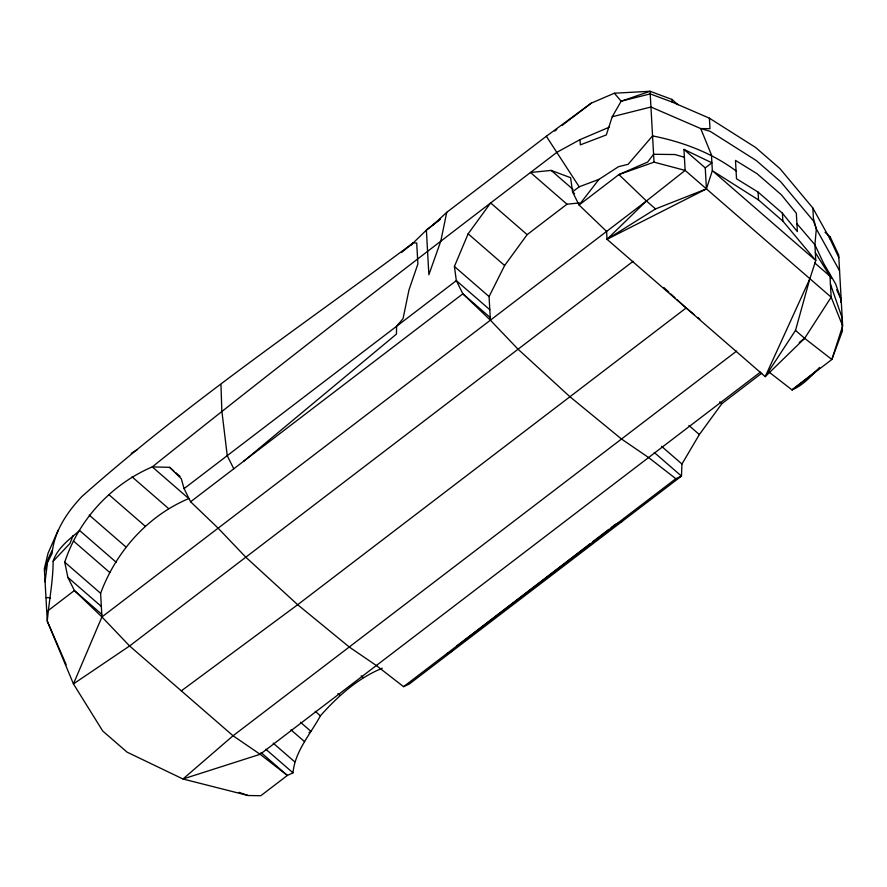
<?xml version="1.0" encoding="UTF-8"?>
<svg xmlns="http://www.w3.org/2000/svg" width="887" height="887" viewBox="0 0 887 887"><rect width="100%" height="100%" fill="white"/><g stroke="black" fill="none" stroke-linecap="round" stroke-linejoin="round"><path stroke-width="1.33" d="M761.7 373.239L721.863 403.674L699.355 434.552L681.937 464.012L681.471 476.097L409.217 684.077L403.574 686.671L376.332 665.516L349.245 647L297.677 604.723L245.81 557.191L218.135 528.175L190.605 501.776L184.086 488.615L181.247 478.658L169.617 467.338L152.276 466.895C111.307 484.357 78.566 519.782 64.751 562.181L67.878 577.393L74.397 590.542L101.927 616.942L129.602 645.969L233.048 735.766L260.135 754.294L287.366 775.438L293.009 772.843C294.905 751.311 310.439 734.148 320.407 715.82C337.781 696.24 357.771 678.2 382.308 668.21M45.082 581.817L47.466 562.635L52.122 553.333C54.162 531.368 67.013 512.331 81.804 496.598C185.915 404.139 301.647 325.851 413.253 242.894L426.381 230.121L440.418 219.089L426.381 230.121L428.876 274.748L440.839 240.976L446.726 212.348L546.337 136.265L591.252 103.158L614.358 93.213L650.06 91.272L671.914 99.411L678.001 104.688M116.186 562.258L79.675 530.559C69.419 539.163 57.289 548.099 53.131 561.283C53.098 581.517 48.962 601.209 47.288 621.188L73.444 683.91L102.748 731.032L127.085 752.154L182.966 778.997L248.083 795.517L260.8 795.728L287.366 775.438L261 752.542M840.809 302.345L841.186 299.662L835.654 284.017L823.469 263.029L814.898 244.745L796.925 223.724M609.336 127.163L580.009 139.636L580.298 144.88L606.309 134.946L612.218 116.751L621.166 101.196L650.06 91.272L654.029 162.155L685.141 170.404L831.163 297.189L842.65 325.906L831.873 359.479L792.024 389.914L769.151 372.152M579.388 202.935L566.993 204.198L530.481 172.499L551.137 170.404L570.607 177.699L572.547 191.869L579.067 205.03L606.597 231.418L607.03 239.302L765.237 376.642L795.506 330.407L809.875 278.695L815.774 260.501L814.898 244.745L816.339 228.946L813.434 218.501L812.847 208.001L779.928 168.585L755.591 147.453L709.4 118.193L672.058 102.027L650.215 93.9L621.166 101.196L614.358 93.213M44.494 571.317L48.375 558.422L51.967 550.705M73.033 535.637L70.006 543.421L53.131 561.283M654.273 452.492L681.471 476.097L675.827 478.692L648.585 457.537L621.499 439.021L569.931 396.744L518.063 349.212L490.389 320.196L462.859 293.797L456.339 280.636L454.41 266.477L468.136 233.813L490.644 202.935L527.144 234.634L566.993 204.198M580.009 139.636L557.047 152.209C421.203 255.911 285.647 360.022 152.276 466.895L188.787 498.583C147.552 515.868 115.986 551.67 100.608 593.314L101.927 616.942L73.444 683.91L129.602 645.969L633.174 261.277M58.298 529.96L48.075 553.178L44.35 568.689L47.288 621.188L66.181 664.685M809.875 278.695L765.237 376.642L804.642 338.335L831.163 297.189L829.988 276.19L815.341 252.629M490.389 320.196L489.07 296.568L504.636 265.512L527.144 234.634M818.025 369.557L792.024 389.914C803.112 385.324 811.45 375.866 819.599 367.44M736.077 170.903C711.54 152.708 682.336 141.798 652.555 135.899L628.151 164.283L618.472 166.712L598.969 179.374L579.067 205.03L618.904 174.584L647.665 162.044L653.586 154.271L674.996 154.538L684.398 157.276M411.535 244.989L413.253 242.894L416.713 242.983L417.888 263.982L408.962 289.971L403.064 318.599L396.578 326.294L396.445 334.1L243.725 461.196M624.138 518.862L621.709 521.744L615.489 524.272L611.11 527.632M607.03 239.302L646.435 200.983L685.141 170.404L683.966 149.404L711.895 162.82L705.254 167.898L706.429 188.898L607.03 239.302L655.56 208.911L706.429 188.898L712.339 170.692L711.463 154.948L700.73 128.571L650.947 107.017L612.218 116.751M433.022 225.054L446.726 212.348M401.467 252.529L413.253 242.894M456.694 646.091L590.298 543.587M592.494 541.913L608.914 529.306M554.73 131.065L556.803 129.48M561.992 125.51L570.286 119.168M571.328 118.381L591.252 103.158M184.086 488.615L456.339 280.636L489.801 309.696M598.969 179.374L579.178 186.791L572.547 191.869L574.632 193.688M47.843 610.833L74.397 590.542L101.783 614.314M190.605 501.776L462.859 293.797L490.245 317.568M101.927 616.942L646.435 200.983L655.56 208.911M694.554 314.874L686.139 307.966L297.677 604.723L181.325 690.862M736.609 351.086L233.048 735.766L182.966 778.997L260.135 754.294L760.414 372.119M799.254 342.449L804.642 338.335L831.873 359.479L842.373 331.084L842.207 318.034L830.432 284.062M308.998 732.751L310.893 731.298L300.46 722.251M403.574 686.671L675.827 478.692M131.309 453.301L137.197 449.698M446.738 653.697L452.381 651.102M654.029 162.155L618.904 174.584L646.435 200.983M45.969 597.561L50.57 597.805M238.958 792.346L248.083 795.517M758.086 192.08L736.509 178.775L735.489 160.392L757.066 173.708L781.403 194.841L796.338 213.224L797.358 231.596L782.423 213.213L758.086 192.08L758.529 199.963L782.866 221.096L815.774 260.501L712.339 170.692L758.529 199.963M697.714 317.457L699.821 319.187M825.043 232.35L830.121 236.751L838.692 255.035L842.65 325.906M683.966 149.404L705.254 167.898M814.787 262.984L829.988 276.19M795.506 330.407L804.642 338.335M551.137 170.404L573.046 189.419M719.767 401.866L721.863 403.674M468.136 233.813L504.636 265.512M688.922 425.494L699.355 434.552M454.41 266.477L489.07 296.568M661.547 446.305L681.937 464.012M169.617 467.338L173.785 470.953M175.87 472.771L180.039 476.386M132.063 476.862L168.574 508.55M361.197 675.783L363.282 677.601M108.824 494.613L145.335 526.313M337.958 693.545L340.043 695.353M89.199 515.081L125.699 546.78M315.195 711.296L320.407 715.82M73.333 540.882L109.833 572.581M290.98 729.857L304.54 741.632M64.751 562.181L100.608 593.314M273.152 743.118L294.672 761.8M67.878 577.393L101.34 606.442M265.823 749.238L293.009 772.843M663.764 287.466L668.842 292.133M670.882 293.996L674.952 297.722M676.981 299.584L686.139 307.966M546.337 136.265L579.178 186.791M812.847 208.001L830.265 239.379L838.836 257.662M839.568 270.779L816.339 228.946L813.579 221.118L780.671 181.713L756.323 160.58L710.132 131.32L700.73 128.571L709.988 128.693L709.4 118.193M233.769 468.802L227.249 455.641L221.85 411.003L220.963 384.825M829.278 273.484L831.54 278.474M836.652 289.694L841.186 299.662M830.121 236.751L830.265 239.379M782.423 213.213L782.866 221.096M671.914 99.411L672.058 102.027"/></g></svg>
